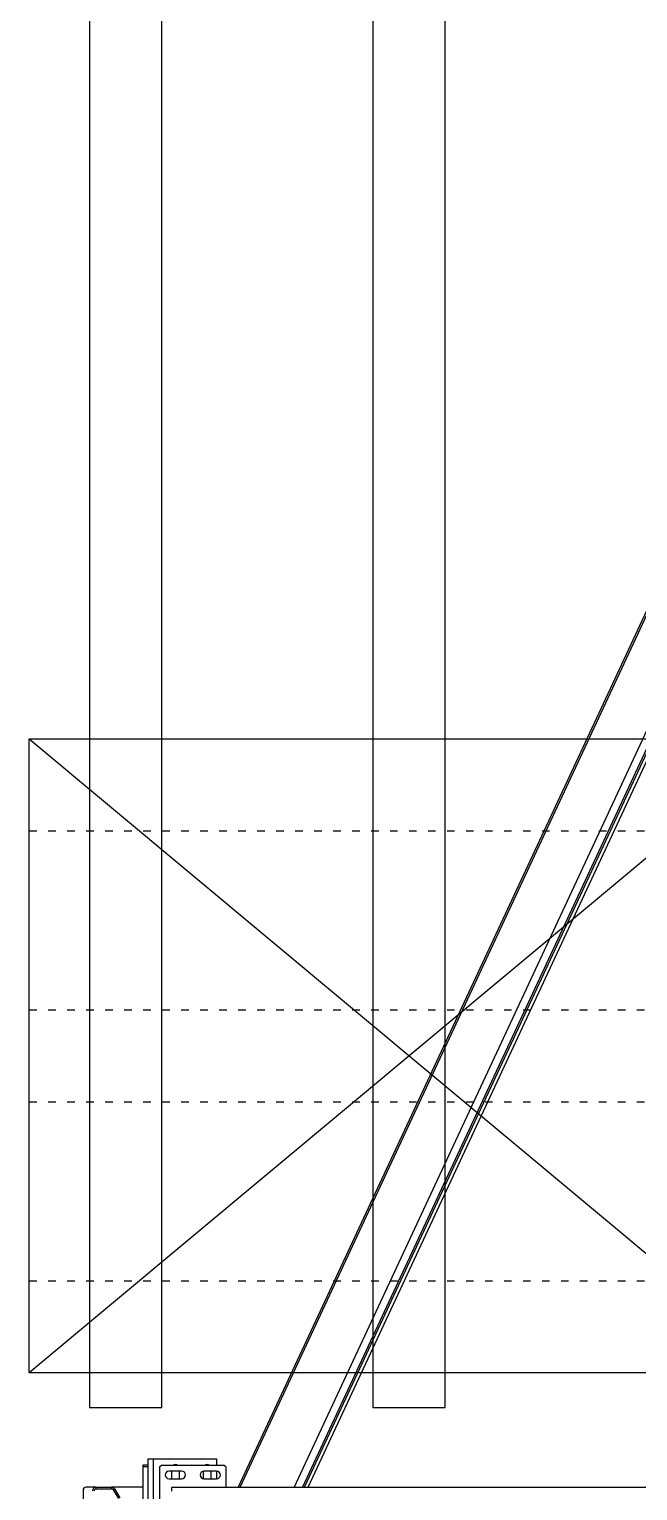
# Model space of a CAD drawing. Header units: millimetres. Extents: x 6622 to 532820, y 3370 to 359312.
# Drawn here: x 461300 to 462261, y 310934 to 313241 of the extents above; entities that cross this region are included whole.
import ezdxf

# ---------------------------------------------------------------- set-up
doc = ezdxf.new("R2010")
doc.units = ezdxf.units.MM
doc.linetypes.add('ACAD_ISO03W100', pattern=[30, 12, -18])

# ---------------------------------------------------------------- blocks, each defined once
blk = doc.blocks.new('A$C6F3A12F4')
at = {"color": 2, "linetype": 'Continuous', "lineweight": 25}
for p, q in [((3685.7, 3475), (3685.7, 225)), ((3685.7, 418.3), (1906.9, 1247.7)), ((3685.7, 431.5), (1912, 1258.6)), ((1913.1, 1261), (3685.7, 434.4)), ((1915.3, 1265.9), (3685.7, 440.3)), ((1874.2, 1177.6), (3685.7, 332.9)), ((3685.7, 330), (1873.1, 1175.2)), ((3653.7, 311), (3650.7, 308)), ((3650.7, 308), (3650.7, 209)), ((3685.7, 311), (3653.7, 311)), ((3640.2, 296.1), (3650.7, 296.1)), ((3640.2, 196.1), (3640.2, 296.1)), ((3659.7, 296.1), (3671.7, 296.1)), ((3659.7, 296), (3659.7, 276)), ((3659.7, 287.1), (3671.7, 287.1)), ((3671.7, 276), (3671.7, 296)), ((3671.6, 275.1), (3659.8, 275.1)), ((3659.7, 241), (3659.7, 221)), ((3659.7, 237.1), (3671.7, 237.1)), ((3671.7, 221), (3671.7, 241)), ((3650.7, 209), (3653.7, 206)), ((3671.7, 225.1), (3659.7, 225.1)), ((3685.7, 225), (3691.1, 225)), ((3640.2, 188.1), (3640.2, 196.1)), ((3900.2, 196.1), (3640.2, 196.1)), ((3900.2, 188.1), (3640.2, 188.1)), ((3649.7, 180.1), (3649.7, 188.1)), ((3652.7, 188.1), (3652.7, 180.1)), ((3653.7, 206), (3817.7, 206)), ((3652.7, 180.1), (3649.7, 180.1)), ((3816.7, 180.1), (3652.7, 180.1)), ((3685.2, 180), (3685.2, 129.9)), ((3687.8, 134.6), (3701.8, 143.1)), ((3689.1, 132.5), (3703.1, 141)), ((3687.7, 129.9), (3685.2, 129.9)), ((3685.2, 105.5), (3685.2, 129.9)), ((3687.7, 105.5), (3687.7, 129.9)), ((3687.8, 134.6), (3689.1, 132.5)), ((3685.2, 105.5), (3685.2, 90)), ((3685.2, 105.5), (3687.7, 105.5)), ((3690.2, 85), (3780.2, 85))]:
    blk.add_line(p, q, dxfattribs=at)
for centre, radius, start, end in [((3665.7, 296), 6, 0, 180), ((3655.2, 281.1), 6, 138.5904, 221.4096), ((3665.7, 276), 6, 180, 0), ((3655.2, 231.1), 6, 138.5904, 221.4096), ((3665.7, 241), 6, 0, 180), ((3665.7, 221), 6, 180, 0), ((3690.7, 129.9), 5.5, 121.4296, 180), ((3690.7, 129.9), 3, 121.4296, 180), ((3690.7, 105.5), 5.5, 180, 270), ((3690.7, 105.5), 3, 180, 270), ((3690.2, 90), 5, 180, 270)]:
    blk.add_arc(centre, radius, start, end, dxfattribs=at)
blk = doc.blocks.new('A$C2A5E29B8')
at = {"color": 3}
for p, q in [((95.4, 5126), (95.4, 0)), ((209.6, 0), (209.6, 5126)), ((542.9, 5126), (542.9, 0)), ((657.1, 0), (657.1, 5126)), ((95.4, 0), (209.6, 0)), ((542.9, 0), (657.1, 0))]:
    blk.add_line(p, q, dxfattribs=at)
at = {"color": 5}
for p, q in [((0, 1055.1), (1200, 1055.1)), ((0, 55.1), (0, 1055.1)), ((0, 1055.1), (1200, 55.1)), ((1200, 1055.1), (0, 55.1)), ((1200, 55.1), (0, 55.1))]:
    blk.add_line(p, q, dxfattribs=at)
at = {"color": 5, "linetype": 'ACAD_ISO03W100'}
for p, q in [((0, 910), (1200, 910)), ((0, 627.6), (1200, 627.6)), ((0, 482.5), (1200, 482.5)), ((0, 200.2), (1200, 200.2))]:
    blk.add_line(p, q, dxfattribs=at)

msp = doc.modelspace()

# ---------------------------------------------------------------- block references
at = {"color": 3}
msp.add_blockref('A$C2A5E29B8', (461300, 311065.654), dxfattribs=at)
at = {"color": 0, "rotation": 270}
msp.add_blockref('A$C6F3A12F4', (461300, 314625.198), dxfattribs=at)

doc.saveas('drawing.dxf')
